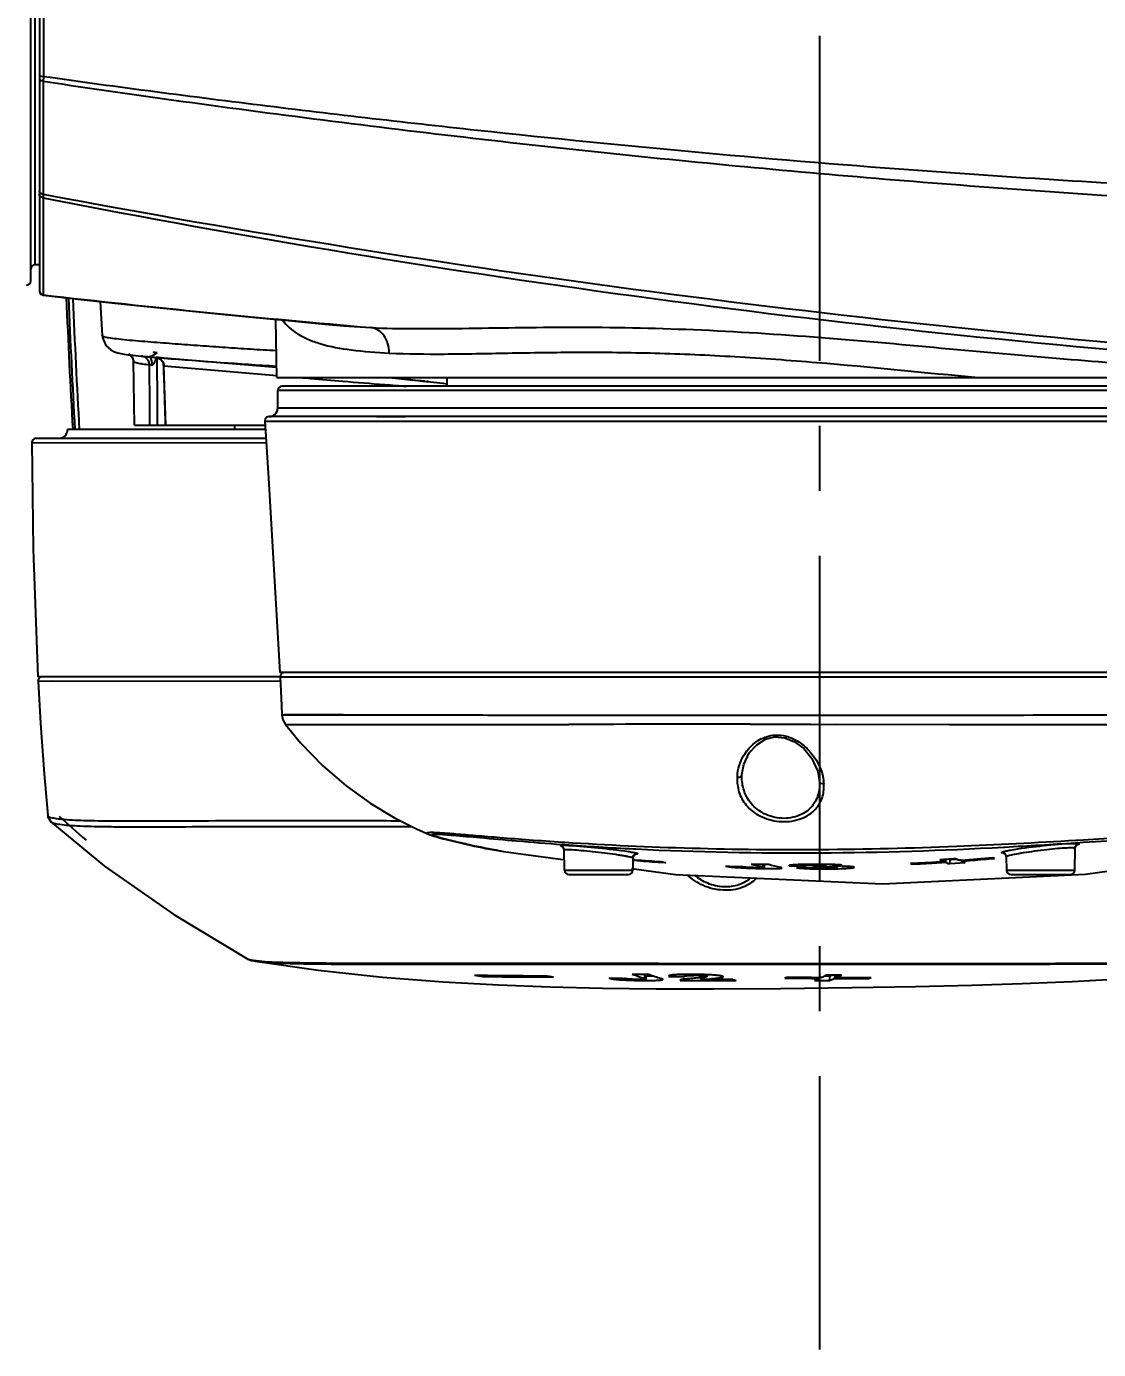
# Model space of a CAD drawing. Header units: millimetres. Extents: x 5828 to 6704, y 123 to 421.
# Drawn here: x 6416.1 to 6422.29, y 200.56 to 208.19 of the extents above; entities that cross this region are included whole.
import ezdxf

# ---------------------------------------------------------------- set-up
doc = ezdxf.new("R2010")
doc.units = ezdxf.units.MM
doc.linetypes.add('CENTER', pattern=[0.6, 0.375, -0.075, 0.075, -0.075])
for name, color, linetype in [('中心线', 7, 'Continuous'), ('外形图', 7, 'Continuous'), ('尺寸标注', 7, 'Continuous')]:
    doc.layers.add(name, color=color, linetype=linetype)
doc.styles.add('微软雅黑', font='msyh.ttc', dxfattribs={"height": 1.5})
doc.dimstyles.new('尺寸标注_1_20比例', dxfattribs={"dimtxt": 1.5, "dimasz": 1.25, "dimexe": 0.5, "dimexo": 0.4, "dimgap": 0.5, "dimtad": 1, "dimdec": 1, "dimlfac": 20, "dimdsep": 46, "dimtxsty": '微软雅黑', "dimcen": 0.09, "dimadec": 0, "dimazin": 0, "dimtp": 0.01, "dimtm": 0.01, "dimtfac": 1, "dimtdec": 1, "dimtofl": 0, "dimtmove": 0, "dimatfit": 3, "dimfxl": 1, "dimtolj": 1, "dimarcsym": 0})

# ---------------------------------------------------------------- blocks, each defined once
blk = doc.blocks.new('*D1114')
at = {"layer": 'Defpoints', "color": 0}
for p in [(6417.8017, 209.8115), (6417.8017, 208.5615), (6436.6014, 208.5615)]:
    blk.add_point(p, dxfattribs=at)
at = {"layer": '尺寸标注', "color": 0, "lineweight": -2}
for p, q in [((6436.6014, 211.0615), (6436.6014, 215.7247)), ((6418.2017, 209.8115), (6437.1014, 209.8115)), ((6418.2017, 208.5615), (6437.1014, 208.5615)), ((6436.6014, 207.3115), (6436.6014, 206.0615))]:
    blk.add_line(p, q, dxfattribs=at)
at = {"layer": '尺寸标注', "color": 0}
for points in [[(6436.3931, 211.0615), (6436.8098, 211.0615), (6436.6014, 209.8115)], [(6436.8098, 207.3115), (6436.3931, 207.3115), (6436.6014, 208.5615)]]:
    blk.add_solid(points, dxfattribs=at)
at = {"layer": '尺寸标注', "color": 0, "insert": (6435.3258, 214.1904), "char_height": 1.5, "attachment_point": 5, "rotation": 90, "style": '微软雅黑'}
blk.add_mtext('\\A1;25', dxfattribs=at)

msp = doc.modelspace()

# ---------------------------------------------------------------- linework, layer by layer
at = {"layer": '中心线', "linetype": 'CENTER', "ltscale": 5}
msp.add_line((6420.6767, 217.1329), (6420.6767, 200.557), dxfattribs=at)
at = {"layer": '外形图', "color": 7, "linetype": 'Continuous'}
for p, q in [((6416.1767, 211.7114), (6416.1767, 206.6615)), ((6416.1267, 206.7189), (6416.1267, 211.6541)), ((6416.1513, 211.5611), (6416.1513, 206.8119)), ((6416.1998, 207.8966), (6416.1992, 207.8706)), ((6416.1987, 207.8707), (6416.1983, 207.219)), ((6416.1977, 207.1986), (6416.1989, 206.6379)), ((6416.1767, 206.8124), (6416.1513, 206.8119)), ((6416.1989, 206.6368), (6416.1989, 206.638)), ((6416.5268, 206.6003), (6416.5385, 206.4036)), ((6417.5456, 206.1615), (6417.5397, 206.4968)), ((6417.9331, 206.4603), (6418.0886, 206.4499)), ((6416.5385, 206.4034), (6416.5385, 206.4036)), ((6416.7189, 206.2564), (6416.7189, 206.2563)), ((6416.7254, 205.8865), (6416.7189, 206.2563)), ((6416.7466, 206.2868), (6416.7806, 206.2836)), ((6416.7806, 206.2836), (6416.8641, 206.2763)), ((6416.8072, 206.2815), (6416.8092, 206.2814)), ((6416.8092, 206.2814), (6416.8101, 206.2813)), ((6416.8101, 206.2813), (6416.8097, 206.2814)), ((6416.8406, 206.2784), (6416.8966, 206.2739)), ((6416.8628, 206.2764), (6416.8507, 206.2775)), ((6416.888, 206.2499), (6416.893, 206.2295)), ((6416.893, 206.2295), (6416.9034, 205.8865)), ((6416.8942, 206.2285), (6416.893, 206.2295)), ((6417.5446, 206.2194), (6416.8939, 206.2738)), ((6416.8942, 206.2285), (6417.5466, 206.1732)), ((6417.5456, 206.1615), (6423.8704, 206.1615)), ((6418.1948, 206.1615), (6418.3208, 206.1487)), ((6418.3208, 206.1487), (6418.3602, 206.1446)), ((6418.4134, 206.1388), (6418.5047, 206.1284)), ((6418.4204, 206.138), (6418.4136, 206.1388)), ((6418.4202, 206.1381), (6418.4168, 206.1384)), ((6418.4173, 206.1384), (6418.4204, 206.138)), ((6418.5267, 206.1615), (6418.5267, 206.1115)), ((6417.5517, 205.9865), (6417.5517, 206.0865)), ((6423.8017, 206.0865), (6417.5517, 206.0865)), ((6423.7767, 206.1115), (6417.5767, 206.1115)), ((6418.5047, 206.1284), (6418.5267, 206.1257)), ((6417.5517, 205.9865), (6423.8017, 205.9865)), ((6417.4763, 205.9099), (6420.2033, 205.9098)), ((6417.5015, 205.9365), (6417.5015, 205.9365)), ((6424.1131, 205.9365), (6417.5016, 205.9365)), ((6418.1208, 205.9365), (6418.2753, 205.9361)), ((6418.2753, 205.9361), (6418.2882, 205.9363)), ((6418.2858, 205.9363), (6418.288, 205.9365)), ((6420.203, 205.9098), (6423.9211, 205.9099)), ((6421.4419, 205.9098), (6422.0451, 205.9098)), ((6417.4796, 205.8615), (6416.3391, 205.8615)), ((6416.7254, 205.8865), (6417.4764, 205.8865)), ((6417.3017, 205.8865), (6417.3017, 205.8615)), ((6416.1328, 205.7863), (6417.4844, 205.7862)), ((6416.1579, 205.8115), (6417.4828, 205.8115)), ((6424.2264, 204.4615), (6417.5633, 204.4615)), ((6417.5647, 204.4365), (6416.1676, 204.4365)), ((6416.1711, 204.4225), (6416.1686, 204.41)), ((6416.2474, 204.4101), (6416.1686, 204.41)), ((6417.566, 204.4106), (6416.1687, 204.41)), ((6416.1687, 204.41), (6416.1687, 204.41)), ((6417.5647, 204.4353), (6421.6877, 204.4352)), ((6417.567, 204.4468), (6417.5649, 204.4352)), ((6421.6838, 204.4352), (6423.7658, 204.4353)), ((6417.5753, 204.2171), (6417.5753, 204.2171)), ((6417.5759, 204.2177), (6418.1688, 204.2177)), ((6418.0148, 204.1607), (6418.07, 204.1608)), ((6418.07, 204.1608), (6418.4408, 204.1611)), ((6418.1688, 204.2177), (6418.2099, 204.2177)), ((6418.2099, 204.2177), (6418.2488, 204.2176)), ((6418.2488, 204.2176), (6418.2854, 204.2175)), ((6418.2854, 204.2175), (6418.3202, 204.2174)), ((6418.9447, 204.2154), (6418.9832, 204.2153)), ((6418.9832, 204.2153), (6419.0611, 204.2152)), ((6419.0611, 204.2152), (6419.1005, 204.2151)), ((6419.1005, 204.2151), (6419.122, 204.2151)), ((6419.122, 204.2151), (6420.3767, 204.2147)), ((6419.2003, 204.1613), (6419.2311, 204.1614)), ((6419.653, 204.215), (6420.223, 204.2147)), ((6420.3757, 204.2147), (6420.4132, 204.2147)), ((6420.4132, 204.2147), (6420.4884, 204.2147)), ((6420.4884, 204.2147), (6420.526, 204.2147)), ((6420.6267, 204.1626), (6423.4895, 204.1603)), ((6420.7754, 204.1626), (6421.4256, 204.1618)), ((6420.3644, 204.0761), (6420.4193, 204.0896)), ((6420.4193, 204.0896), (6420.4755, 204.085)), ((6420.6767, 203.8339), (6420.6767, 203.8341)), ((6416.2243, 203.6367), (6416.2243, 203.6366)), ((6418.5649, 203.488), (6418.6049, 203.4785)), ((6418.6049, 203.4785), (6418.6449, 203.4694)), ((6419.1918, 203.4696), (6419.201, 203.4689)), ((6419.1996, 203.4809), (6419.1925, 203.4814)), ((6419.2048, 203.4806), (6419.1996, 203.4809)), ((6419.201, 203.4689), (6419.2048, 203.4687)), ((6419.201, 203.4689), (6419.2046, 203.4687)), ((6422.1504, 203.4789), (6422.1618, 203.4796)), ((6422.1662, 203.4932), (6422.1546, 203.4925)), ((6418.8404, 203.4304), (6418.8331, 203.4316)), ((6418.8527, 203.4282), (6419.1954, 203.3829)), ((6419.2048, 203.3211), (6419.2027, 203.4382)), ((6419.6027, 203.4441), (6419.617, 203.4434)), ((6421.7377, 203.4541), (6421.7452, 203.4545)), ((6421.7534, 203.3986), (6421.7548, 203.3211)), ((6422.1487, 203.3211), (6422.1509, 203.4473)), ((6419.2048, 203.3211), (6419.5987, 203.3211)), ((6419.5999, 203.3918), (6419.5987, 203.3211)), ((6419.5988, 203.3787), (6419.6267, 203.3764)), ((6419.5988, 203.3786), (6419.6267, 203.3764)), ((6419.6136, 203.3813), (6419.5997, 203.3823)), ((6419.6136, 203.3812), (6419.5997, 203.3823)), ((6419.763, 203.3668), (6419.7903, 203.3648)), ((6419.763, 203.3666), (6419.7903, 203.3648)), ((6420.2819, 203.3567), (6420.3044, 203.3506)), ((6420.3501, 203.3554), (6420.3499, 203.3391)), ((6420.3588, 203.3363), (6420.3591, 203.3553)), ((6420.5739, 203.3349), (6420.5436, 203.3347)), ((6420.5918, 203.3539), (6420.5919, 203.3467)), ((6420.5924, 203.3461), (6420.5919, 203.3467)), ((6420.7104, 203.3469), (6420.7105, 203.3541)), ((6420.7533, 203.3532), (6420.7538, 203.343)), ((6420.7769, 203.3362), (6420.777, 203.3426)), ((6421.2112, 203.3604), (6421.2111, 203.3561)), ((6421.3932, 203.3717), (6421.3707, 203.3702)), ((6421.3934, 203.3821), (6421.3932, 203.3717)), ((6421.3956, 203.3667), (6421.4032, 203.3672)), ((6421.4034, 203.3821), (6421.4032, 203.3672)), ((6421.411, 203.3639), (6421.4032, 203.3672)), ((6421.4191, 203.3857), (6421.4269, 203.3825)), ((6421.4269, 203.3825), (6421.4265, 203.3573)), ((6421.4566, 203.3594), (6421.4265, 203.3573)), ((6421.5166, 203.3637), (6421.4566, 203.3594)), ((6421.4932, 203.3787), (6421.4833, 203.378)), ((6421.4932, 203.3782), (6421.4933, 203.3735)), ((6421.5088, 203.3669), (6421.5166, 203.3637)), ((6421.7548, 203.3211), (6422.1487, 203.3211)), ((6419.2298, 203.2965), (6419.5737, 203.2965)), ((6421.7798, 203.2965), (6422.1237, 203.2965)), ((6417.3737, 202.8112), (6417.3739, 202.8111)), ((6417.4226, 202.7964), (6417.4227, 202.7964)), ((6418.7341, 202.7155), (6418.734, 202.7088)), ((6419.0938, 202.7055), (6419.1422, 202.7056)), ((6419.6674, 202.7222), (6419.667, 202.6971)), ((6419.6765, 202.6933), (6419.6769, 202.7184)), ((6419.8048, 202.7107), (6419.8063, 202.7087)), ((6419.8063, 202.7087), (6419.8376, 202.7084)), ((6419.8376, 202.7084), (6419.8717, 202.708)), ((6419.8717, 202.708), (6419.8977, 202.7077)), ((6419.8975, 202.7195), (6419.8977, 202.7096)), ((6420.0269, 202.7072), (6420.027, 202.7181)), ((6420.733, 202.7098), (6420.7047, 202.7099)), ((6420.733, 202.7098), (6420.7334, 202.6848)), ((6420.7617, 202.7172), (6420.762, 202.697)), ((6420.774, 202.7171), (6420.7742, 202.7027)), ((6419.8715, 202.6863), (6419.8732, 202.6846)), ((6419.9806, 202.6845), (6420.0186, 202.6846)), ((6419.9929, 202.7014), (6419.9932, 202.6901)), ((6420.0269, 202.6901), (6420.0186, 202.6901)), ((6420.0254, 202.6935), (6420.0407, 202.6948)), ((6420.1756, 202.6907), (6420.1149, 202.6904)), ((6420.1203, 202.6849), (6420.1951, 202.6853)), ((6420.4757, 202.6988), (6420.4879, 202.6986)), ((6420.657, 202.6887), (6420.6475, 202.6848)), ((6420.6475, 202.6848), (6420.7334, 202.6846)), ((6420.6762, 202.7032), (6420.6761, 202.6973)), ((6420.6884, 202.7029), (6420.6762, 202.703)), ((6420.7524, 202.6925), (6420.762, 202.6968)), ((6420.762, 202.6968), (6420.8028, 202.6967)), ((6420.8028, 202.7025), (6420.7742, 202.7025)), ((6420.9623, 202.7022), (6420.9624, 202.697))]:
    msp.add_line(p, q, dxfattribs=at)
for points in [[(6416.1767, 206.6615), (6416.1788, 206.6514), (6416.1849, 206.6431), (6416.1938, 206.6378), (6416.1989, 206.6367)], [(6416.1989, 206.6368), (6416.4171, 206.6123), (6416.666, 206.5851), (6416.9115, 206.5592), (6417.1519, 206.5347), (6417.3856, 206.5116), (6417.6108, 206.4901), (6417.8255, 206.4701), (6417.9331, 206.4603)], [(6416.5386, 206.4033), (6416.5398, 206.393), (6416.5601, 206.3464), (6416.5883, 206.3209), (6416.6106, 206.3098), (6416.629, 206.3039), (6416.6468, 206.2998), (6416.6665, 206.2964)], [(6416.6665, 206.2964), (6416.6893, 206.2931), (6416.716, 206.29), (6416.7466, 206.2868)], [(6416.6959, 206.2958), (6416.6947, 206.2962), (6416.6991, 206.2938)], [(6416.6991, 206.2938), (6416.7126, 206.2793), (6416.7189, 206.2564)], [(6416.8474, 206.2777), (6416.8713, 206.2692), (6416.888, 206.2499)], [(6417.5014, 205.9365), (6417.4878, 205.9325), (6417.4786, 205.9217), (6417.4764, 205.9099)], [(6417.4765, 205.9099), (6417.4976, 205.5808), (6417.5633, 204.4615)], [(6416.158, 205.8116), (6416.1461, 205.8085), (6416.1372, 205.8005), (6416.133, 205.7895), (6416.1328, 205.7863)], [(6416.133, 205.7863), (6416.1404, 205.1717), (6416.1675, 204.4365)], [(6417.5898, 204.4615), (6417.5762, 204.4575), (6417.567, 204.4468)], [(6416.1689, 204.4103), (6416.1834, 204.1675), (6416.2043, 203.8765), (6416.2248, 203.6367)], [(6416.1935, 204.4365), (6416.1801, 204.4326), (6416.1711, 204.4225)], [(6417.5647, 204.4353), (6417.5727, 204.2701), (6417.5752, 204.2177)], [(6417.5753, 204.2171), (6417.5865, 204.2182), (6417.7029, 204.2185), (6417.9293, 204.218), (6418.1767, 204.2177)], [(6417.5753, 204.2171), (6417.5813, 204.1873), (6417.5962, 204.1604)], [(6417.5963, 204.1605), (6417.6835, 204.0554), (6417.8118, 203.9236), (6417.9458, 203.8083), (6418.0846, 203.7081), (6418.2239, 203.6239), (6418.3554, 203.5573), (6418.4203, 203.5287)], [(6421.4256, 204.1618), (6422.5053, 204.1614), (6423.3279, 204.1602)], [(6420.4755, 204.085), (6420.5325, 204.062), (6420.5855, 204.0219), (6420.6315, 203.9659), (6420.6669, 203.8897), (6420.6767, 203.8339)], [(6420.2287, 203.8729), (6420.2392, 203.9309), (6420.2712, 203.9972), (6420.3137, 204.0446), (6420.3644, 204.0761)], [(6416.2243, 203.6366), (6416.2256, 203.6288), (6416.243, 203.5999)], [(6416.243, 203.5999), (6416.5521, 203.3444), (6416.9522, 203.0664), (6417.3737, 202.8112)], [(6418.4202, 203.5287), (6418.4224, 203.5278), (6418.4375, 203.5221), (6418.4525, 203.5172), (6418.4684, 203.5125), (6418.4859, 203.5077), (6418.5048, 203.5028), (6418.5246, 203.4978), (6418.5649, 203.488)], [(6418.6449, 203.4694), (6418.6654, 203.4648), (6418.6865, 203.4603), (6418.708, 203.4558), (6418.7301, 203.4512), (6418.7525, 203.4468), (6418.7752, 203.4423), (6418.7981, 203.438), (6418.8212, 203.4338), (6418.8527, 203.4282)], [(6419.1913, 203.4583), (6419.1907, 203.4585), (6419.1943, 203.4561), (6419.2007, 203.4476), (6419.2027, 203.4382)], [(6419.5999, 203.3919), (6419.6012, 203.3993), (6419.609, 203.4104), (6419.6154, 203.4138), (6419.616, 203.414)], [(6421.0389, 203.243), (6422.2105, 203.298), (6423.387, 203.4615)], [(6421.7392, 203.4199), (6421.7389, 203.4199), (6421.7444, 203.4169), (6421.752, 203.4062), (6421.7534, 203.3986)], [(6422.1509, 203.4473), (6422.1531, 203.457), (6422.159, 203.4647), (6422.161, 203.466)], [(6419.5918, 203.3306), (6419.8459, 203.297), (6421.0389, 203.243)], [(6417.3739, 202.8111), (6417.3792, 202.8083), (6417.4008, 202.8008), (6417.4227, 202.7963)], [(6417.4226, 202.7964), (6417.7839, 202.7442), (6418.1547, 202.7041), (6418.5048, 202.6767), (6418.8256, 202.6591), (6419.1232, 202.648), (6419.4245, 202.641), (6419.7336, 202.6374), (6420.0652, 202.6369), (6420.451, 202.6395), (6420.8648, 202.6446), (6421.2305, 202.651), (6421.5543, 202.6584), (6421.8442, 202.6674), (6422.1337, 202.6795), (6422.4403, 202.6966), (6422.7585, 202.72), (6423.0794, 202.7509), (6423.4141, 202.7928), (6423.7564, 202.8483)]]:
    msp.add_lwpolyline(points, dxfattribs=at)
for centre, radius, start, end in [((6428.1765, 270.9009), 64.7986, 259.347477, 265.64051), ((6427.5547, 265.0142), 58.9205, 258.886661, 265.827757), ((6416.1517, 206.7869), 0.025, 91, 180), ((6416.1017, 206.7189), 0.025, 271, 0), ((6416.2017, 206.6628), 0.025, 180.00128, 263.57493), ((6423.9744, 275.1791), 68.9808, 263.527849, 265.105231), ((6476.3002, 209.1865), 60.0235, 182.448923, 183.174024), ((6476.3002, 209.1865), 60.0109, 182.450826, 183.176333), ((6476.3002, 209.1865), 59.9859, 182.456053, 183.177655), ((6416.8333, 206.6921), 0.4553, 260.12798, 260.67683), ((6417.5998, 215.2826), 9.0358, 264.75817, 264.98376), ((6417.746, 217.1457), 10.9049, 265.02881, 265.23733), ((6419.4775, 238.2411), 32.0713, 265.38432, 266.5443), ((6423.3397, 271.0008), 65.0853, 265.229608, 265.442727), ((6420.7873, 229.6557), 23.6361, 263.722, 264.03517), ((6420.3648, 222.2296), 16.209, 262.44315, 262.79327), ((6419.2618, 213.4952), 7.4052, 262.78199, 263.21975), ((6416.3902, 187.4768), 18.7714, 83.85681, 83.97597), ((6418.753, 209.1979), 3.078, 263.17974, 263.66841), ((6417.5767, 206.0865), 0.025, 90, 180), ((6421.7868, 251.6503), 45.6726, 265.45587, 265.61447), ((6417.5017, 205.9865), 0.05, 269.7463, 0), ((6416.2891, 205.8615), 0.05, 270, 0), ((6420.1021, -93.837), 297.9997, 89.966517, 90.167461), ((6420.4615, 203.843), 0.2612, 172.26822, 176.93904), ((6420.4457, 203.8034), 0.2567, 3.15956, 7.82664), ((6419.0753, 206.6021), 4.0706, 226.84837, 229.76379), ((6420.5464, 222.0039), 18.5837, 265.85972, 267.08945), ((6419.8742, 237.9568), 34.553, 273.10404, 273.77706), ((6419.1777, 203.4377), 0.025, 26.1261, 56.60324), ((6420.6134, 215.1948), 11.8488, 274.25821, 275.14216), ((6422.0845, 204.3078), 1.0015, 245.88765, 246.51294), ((6421.7284, 203.3981), 0.025, 25.73495, 64.11493), ((6422.1759, 203.4468), 0.025, 124.15664, 153.77088), ((6419.2298, 203.3215), 0.025, 181, 270), ((6419.5737, 203.3215), 0.025, 270, 359), ((6420.4935, 214.6767), 11.3298, 265.546, 266.30459), ((6420.5052, 214.675), 11.3328, 265.55392, 266.2448), ((6420.8271, 208.3755), 5.1168, 257.99998, 258.30884), ((6420.5054, 214.6221), 11.284, 268.1151, 268.58917), ((6420.4039, 206.819), 3.4888, 267.74098, 268.68009), ((6420.5388, 214.964), 11.6102, 268.73193, 269.23096), ((6421.0156, 206.0482), 2.7898, 255.22996, 256.19425), ((6420.3359, 203.9561), 0.6212, 269.41851, 270.49692), ((6421.0989, 206.0198), 2.7594, 254.9634, 256.38998), ((6420.6578, 215.3355), 11.9896, 269.24832, 269.68763), ((6420.5108, 214.6081), 11.2734, 270.32064, 270.62846), ((6420.6924, 205.6784), 2.3499, 268.26386, 269.71987), ((6420.8125, 196.0367), 7.3047, 91.1401, 91.29163), ((6420.6612, 198.7648), 4.5896, 89.65914, 90.08554), ((6420.7049, 201.4421), 1.8982, 90.04195, 91.14116), ((6420.6992, 206.4076), 3.0791, 269.6604, 270.89113), ((6420.7049, 204.5462), 1.2139, 268.90399, 269.66983), ((6420.6682, 199.859), 3.4954, 89.1652, 89.66671), ((6420.7059, 204.5569), 1.2245, 269.6275, 271.14717), ((6420.6856, 201.0276), 2.3267, 88.52111, 89.17648), ((6420.7115, 204.2714), 0.939, 271.15542, 272.07146), ((6420.7205, 202.6208), 0.7194, 87.69592, 88.72576), ((6420.6135, 215.193), 11.847, 272.84323, 273.66445), ((6421.6199, 204.2819), 1.0121, 245.55645, 246.1768), ((6420.6217, 215.189), 11.8476, 272.85164, 273.47197), ((6420.6217, 215.1895), 11.848, 273.47197, 273.74525), ((6420.5942, 215.2027), 11.8456, 273.75451, 274.19114), ((6421.807, 204.2881), 1.0055, 244.22993, 245.69788), ((6421.8094, 204.2927), 1.0107, 246.78375, 247.74069), ((6420.6408, 215.1818), 11.8255, 273.81162, 274.00849), ((6421.8951, 204.292), 1.0025, 244.27332, 245.74413), ((6420.6216, 215.1906), 11.8492, 274.21861, 274.83989), ((6421.898, 204.299), 1.01, 246.37874, 247.33731), ((6420.6216, 215.1912), 11.8498, 274.83989, 275.15053), ((6421.7798, 203.3215), 0.025, 181, 270), ((6422.1237, 203.3215), 0.025, 270, 359), ((6419.6348, 208.6863), 6.0449, 260.96676, 261.43064), ((6419.0574, 221.8952), 19.1825, 268.88954, 270.10864), ((6419.0892, 222), 19.2945, 268.9453, 270.01367), ((6420.0496, 209.0243), 6.3835, 261.38884, 261.82764), ((6420.0898, 204.0265), 1.3951, 249.27753, 251.33545), ((6419.9394, 232.7596), 30.0399, 269.3454, 269.52935), ((6420.179, 204.0189), 1.3863, 249.46021, 252.49272), ((6419.9322, 200.0582), 2.6616, 88.59145, 89.97799), ((6419.9467, 201.5991), 1.1145, 88.93496, 89.73415), ((6419.9505, 201.7939), 0.9197, 88.09096, 88.94827), ((6419.9484, 200.7163), 2.0033, 87.84345, 88.59053), ((6419.9716, 201.3225), 1.3967, 86.9232, 87.85911), ((6420.3628, 203.3783), 0.7498, 295.7376, 298.18806), ((6420.9563, 237.0869), 34.3703, 269.60098, 269.74417), ((6420.4738, 203.3524), 0.6929, 291.97344, 293.55732), ((6420.4535, 203.3729), 0.7432, 295.57026, 298.03898), ((6419.6722, 231.5932), 28.896, 269.58269, 269.75879), ((6419.6662, 205.41), 2.7247, 268.20986, 269.39826), ((6420.0797, 203.9968), 1.3637, 251.33968, 252.38462), ((6419.9516, 237.9572), 35.2727, 269.8725, 270.04702), ((6419.9493, 239.8585), 37.174, 270.10691, 270.2636), ((6419.9503, 239.3138), 36.6237, 270.11978, 270.25744), ((6420.546, 203.9846), 1.3458, 254.02486, 254.88724), ((6420.1626, 203.3671), 0.738, 295.10461, 296.15985), ((6420.8605, 238.1963), 35.4996, 269.39869, 269.70247), ((6420.8872, 237.435), 34.7326, 269.34146, 269.65203), ((6420.384, 203.3336), 0.7003, 292.94415, 294.65442), ((6420.479, 203.318), 0.6826, 291.88528, 293.61373), ((6420.8973, 239.5158), 36.8135, 269.85294, 270.12041), ((6420.8688, 240.3072), 37.6105, 269.89948, 270.14263), ((6420.6758, 203.3365), 0.701, 294.13135, 295.23285)]:
    msp.add_arc(centre, radius, start, end, dxfattribs=at)
for points, knots in [([(6416.201, 208.9628), (6416.201, 208.8726), (6416.2008, 208.5172), (6416.2004, 208.1618), (6416.1998, 207.8966)], [0, 0, 0, 0, 0.253771, 1, 1, 1, 1]), ([(6416.1998, 207.8966), (6416.1943, 207.8968), (6416.1868, 207.8977), (6416.1789, 207.9006), (6416.1767, 207.9031), (6416.1767, 207.9042)], [0, 0, 0, 0, 0.654812, 0.871041, 1, 1, 1, 1]), ([(6423.1104, 207.2418), (6422.5326, 207.2695), (6421.0885, 207.3554), (6419.2152, 207.5245), (6417.4905, 207.7233), (6416.6297, 207.8364), (6416.1998, 207.8966)], [0, 0, 0, 0, 0.249924, 0.624927, 0.812462, 1, 1, 1, 1]), ([(6416.1992, 207.8706), (6416.1963, 207.8708), (6416.1907, 207.8716), (6416.1824, 207.8741), (6416.1767, 207.8791), (6416.1767, 207.8825)], [0, 0, 0, 0, 0.329398, 0.617604, 1, 1, 1, 1]), ([(6416.1992, 207.8706), (6416.7724, 207.7844), (6417.9211, 207.6272), (6419.6487, 207.4299), (6421.3803, 207.2735), (6422.5367, 207.1969), (6423.1152, 207.1649)], [0, 0, 0, 0, 0.250048, 0.500081, 0.750075, 1, 1, 1, 1]), ([(6416.1977, 207.1986), (6416.1922, 207.1994), (6416.1817, 207.2038), (6416.1767, 207.2145), (6416.1767, 207.2195)], [0, 0, 0, 0, 0.527126, 1, 1, 1, 1]), ([(6416.1983, 207.219), (6416.1964, 207.2192), (6416.1895, 207.2204), (6416.1828, 207.2241), (6416.1797, 207.2281)], [0, 0, 0, 0, 0.273426, 1, 1, 1, 1]), ([(6416.1987, 207.2189), (6416.1985, 207.2171), (6416.1979, 207.2103), (6416.1978, 207.2035), (6416.1977, 207.1986)], [0, 0, 0, 0, 0.274825, 1, 1, 1, 1]), ([(6417.5793, 206.4927), (6417.6018, 206.4612), (6417.6498, 206.42), (6417.7271, 206.3806), (6417.8297, 206.3444), (6417.9874, 206.3161), (6418.1211, 206.3069), (6418.1946, 206.3031)], [0, 0, 0, 0, 0.175014, 0.27769, 0.393048, 0.666435, 1, 1, 1, 1]), ([(6418.0886, 206.4499), (6418.1712, 206.4457), (6418.3469, 206.4424), (6418.624, 206.4451), (6418.9273, 206.4503), (6419.3721, 206.4544), (6419.9622, 206.4431), (6420.689, 206.3956), (6421.4144, 206.3289), (6422.1028, 206.2657), (6422.719, 206.2229), (6423.1017, 206.2073), (6423.275, 206.2017)], [0, 0, 0, 0, 0.047787, 0.101386, 0.160037, 0.222929, 0.35824, 0.500723, 0.643385, 0.778876, 0.899901, 1, 1, 1, 1]), ([(6418.1946, 206.3031), (6418.1947, 206.3212), (6418.1898, 206.3566), (6418.1676, 206.4034), (6418.1329, 206.4376), (6418.1032, 206.4483), (6418.0886, 206.4499)], [0, 0, 0, 0, 0.275388, 0.536165, 0.776279, 1, 1, 1, 1]), ([(6417.5427, 206.3157), (6417.4935, 206.3186), (6417.3956, 206.3246), (6417.2493, 206.3341), (6417.1045, 206.3442), (6416.9849, 206.3531), (6416.8903, 206.3604), (6416.8196, 206.366), (6416.7496, 206.3717), (6416.6833, 206.3774), (6416.6255, 206.3832), (6416.5815, 206.3889), (6416.5542, 206.3943), (6416.5418, 206.3989), (6416.5383, 206.4019), (6416.5381, 206.4034)], [0, 0, 0, 0, 0.146214, 0.291277, 0.435131, 0.577216, 0.647132, 0.716914, 0.787495, 0.855654, 0.914629, 0.959547, 0.988013, 0.995797, 1, 1, 1, 1]), ([(6416.8562, 206.3042), (6416.8512, 206.3009), (6416.8402, 206.2936), (6416.829, 206.2861), (6416.8222, 206.2835)], [0, 0, 0, 0, 0.452564, 1, 1, 1, 1]), ([(6416.8355, 206.3059), (6416.8348, 206.3059), (6416.8343, 206.3057), (6416.8329, 206.3063), (6416.8329, 206.306)], [0, 0, 0, 0, 0.749226, 1, 1, 1, 1]), ([(6416.8562, 206.3042), (6416.8539, 206.3044), (6416.847, 206.305), (6416.8401, 206.3056), (6416.8355, 206.3059)], [0, 0, 0, 0, 0.340335, 1, 1, 1, 1]), ([(6418.1946, 206.3031), (6418.3002, 206.2977), (6418.5285, 206.2959), (6418.8925, 206.3035), (6419.2976, 206.3097), (6419.7344, 206.3049), (6420.1924, 206.2847), (6420.8146, 206.239), (6421.2819, 206.1913), (6421.5926, 206.1615)], [0, 0, 0, 0, 0.09325, 0.201043, 0.320945, 0.450243, 0.585963, 0.724947, 1, 1, 1, 1]), ([(6416.7189, 206.2563), (6416.719, 206.255), (6416.7223, 206.2519), (6416.7342, 206.2476), (6416.7461, 206.2451), (6416.7553, 206.2435)], [0, 0, 0, 0, 0.100929, 0.292359, 1, 1, 1, 1]), ([(6416.7596, 206.2428), (6416.7631, 206.2422), (6416.7799, 206.2396), (6416.7967, 206.2377), (6416.8099, 206.2362)], [0, 0, 0, 0, 0.213668, 1, 1, 1, 1]), ([(6416.7742, 206.2846), (6416.7733, 206.2846), (6416.7704, 206.2849), (6416.7674, 206.2852), (6416.7655, 206.2854)], [0, 0, 0, 0, 0.323751, 1, 1, 1, 1]), ([(6416.7663, 206.2853), (6416.7739, 206.2845), (6416.7891, 206.279), (6416.7999, 206.2672), (6416.8036, 206.2604)], [0, 0, 0, 0, 0.497821, 1, 1, 1, 1]), ([(6416.8097, 206.2814), (6416.8105, 206.2813), (6416.8142, 206.2803), (6416.8168, 206.2771), (6416.8183, 206.2746)], [0, 0, 0, 0, 0.213322, 1, 1, 1, 1]), ([(6416.8099, 206.2365), (6416.8106, 206.2365), (6416.8156, 206.2362), (6416.8205, 206.235), (6416.8247, 206.234)], [0, 0, 0, 0, 0.132027, 1, 1, 1, 1]), ([(6416.8183, 206.2746), (6416.8189, 206.2735), (6416.8216, 206.2681), (6416.823, 206.2621), (6416.8237, 206.2575)], [0, 0, 0, 0, 0.212904, 1, 1, 1, 1]), ([(6416.8237, 206.2575), (6416.824, 206.2556), (6416.8249, 206.2479), (6416.825, 206.24), (6416.8247, 206.234)], [0, 0, 0, 0, 0.235957, 1, 1, 1, 1]), ([(6416.8247, 206.234), (6416.8269, 206.2337), (6416.8329, 206.2348), (6416.8388, 206.2425), (6416.842, 206.2485), (6416.8434, 206.2517)], [0, 0, 0, 0, 0.243461, 0.622308, 1, 1, 1, 1]), ([(6417.6818, 206.1617), (6417.7015, 206.16), (6417.7832, 206.153), (6417.865, 206.1461), (6417.927, 206.141)], [0, 0, 0, 0, 0.241031, 1, 1, 1, 1]), ([(6417.597, 204.1603), (6417.5951, 204.1605), (6417.6137, 204.1607), (6417.6322, 204.1615), (6417.7266, 204.1605), (6417.8471, 204.1604), (6417.9545, 204.1606), (6418.0148, 204.1607)], [0, 0, 0, 0, 0.013912, 0.061302, 0.252442, 0.567365, 1, 1, 1, 1]), ([(6418.3202, 204.2174), (6418.3674, 204.2173), (6418.5756, 204.2165), (6418.7838, 204.2157), (6418.9447, 204.2154)], [0, 0, 0, 0, 0.2269, 1, 1, 1, 1]), ([(6418.4408, 204.1611), (6418.4727, 204.1611), (6418.6083, 204.1612), (6418.7439, 204.1612), (6418.8477, 204.1612)], [0, 0, 0, 0, 0.235166, 1, 1, 1, 1]), ([(6418.8477, 204.1612), (6418.8761, 204.1612), (6418.9936, 204.1612), (6419.1112, 204.1612), (6419.2003, 204.1613)], [0, 0, 0, 0, 0.241723, 1, 1, 1, 1]), ([(6420.2763, 204.1626), (6420.3053, 204.1626), (6420.4221, 204.1626), (6420.5389, 204.1627), (6420.6266, 204.1627)], [0, 0, 0, 0, 0.249082, 1, 1, 1, 1]), ([(6420.526, 204.2147), (6420.8418, 204.2148), (6421.4482, 204.2145), (6422.182, 204.2167), (6422.711, 204.2183), (6423.0415, 204.2186), (6423.3158, 204.2192), (6423.479, 204.2202), (6423.5501, 204.2203)], [0, 0, 0, 0, 0.313206, 0.601617, 0.727905, 0.838039, 0.92948, 1, 1, 1, 1]), ([(6420.2027, 203.8781), (6420.2083, 203.919), (6420.2405, 204.0044), (6420.3111, 204.0671), (6420.3546, 204.085)], [0, 0, 0, 0, 0.467645, 1, 1, 1, 1]), ([(6420.3546, 204.085), (6420.3596, 204.087), (6420.3804, 204.0946), (6420.4024, 204.0989), (6420.4191, 204.0999)], [0, 0, 0, 0, 0.244594, 1, 1, 1, 1]), ([(6420.4841, 204.0934), (6420.4898, 204.0919), (6420.5119, 204.0852), (6420.5328, 204.0752), (6420.5476, 204.0665)], [0, 0, 0, 0, 0.254873, 1, 1, 1, 1]), ([(6420.5476, 204.0665), (6420.5701, 204.0531), (6420.6431, 203.9943), (6420.6909, 203.9047), (6420.7, 203.8383)], [0, 0, 0, 0, 0.281312, 1, 1, 1, 1]), ([(6420.2007, 203.8569), (6420.2069, 203.8562), (6420.219, 203.8573), (6420.2284, 203.8677), (6420.2287, 203.8731)], [0, 0, 0, 0, 0.533753, 1, 1, 1, 1]), ([(6420.2007, 203.8569), (6420.2011, 203.8287), (6420.2055, 203.7703), (6420.2515, 203.6886), (6420.3338, 203.6256), (6420.443, 203.5954), (6420.5558, 203.6055), (6420.6464, 203.6557), (6420.6974, 203.7331), (6420.7021, 203.7902), (6420.702, 203.8176)], [0, 0, 0, 0, 0.109669, 0.223717, 0.353337, 0.503252, 0.654479, 0.783113, 0.8933, 1, 1, 1, 1]), ([(6420.6767, 203.8341), (6420.6781, 203.8072), (6420.6727, 203.7519), (6420.6296, 203.6756), (6420.5476, 203.6245), (6420.4443, 203.6142), (6420.3451, 203.6451), (6420.2717, 203.7086), (6420.2328, 203.7886), (6420.2273, 203.8454), (6420.2287, 203.8731)], [0, 0, 0, 0, 0.111561, 0.224035, 0.350267, 0.495577, 0.640208, 0.768551, 0.88551, 1, 1, 1, 1]), ([(6420.702, 203.8175), (6420.6967, 203.8173), (6420.6858, 203.8189), (6420.6771, 203.8285), (6420.6767, 203.8339)], [0, 0, 0, 0, 0.489563, 1, 1, 1, 1]), ([(6416.2243, 203.6366), (6416.2245, 203.634), (6416.2314, 203.6286), (6416.2383, 203.6268), (6416.243, 203.6255)], [0, 0, 0, 0, 0.340684, 1, 1, 1, 1]), ([(6416.243, 203.6255), (6416.253, 203.6227), (6416.2781, 203.6185), (6416.3466, 203.6115), (6416.4663, 203.6068), (6416.6495, 203.6049), (6416.8837, 203.6055), (6417.1662, 203.6067), (6417.4935, 203.6072), (6417.8613, 203.6069), (6418.1195, 203.6066), (6418.2546, 203.6066)], [0, 0, 0, 0, 0.015447, 0.037764, 0.102668, 0.193965, 0.310759, 0.451743, 0.615086, 0.798619, 1, 1, 1, 1]), ([(6416.243, 203.5999), (6416.2449, 203.5982), (6416.2508, 203.5951), (6416.2681, 203.5897), (6416.3004, 203.5845), (6416.3511, 203.5795), (6416.4179, 203.5757), (6416.5003, 203.5732), (6416.5982, 203.5719), (6416.7111, 203.5714), (6416.8907, 203.5715), (6417.1496, 203.5724), (6417.4988, 203.573), (6417.8954, 203.5728), (6418.1749, 203.5724), (6418.3216, 203.5723)], [0, 0, 0, 0, 0.003751, 0.009306, 0.026149, 0.050687, 0.082839, 0.122514, 0.169582, 0.223887, 0.285261, 0.428413, 0.597052, 0.788562, 1, 1, 1, 1]), ([(6419.1925, 203.4814), (6419.1289, 203.4855), (6419.0096, 203.4939), (6418.8432, 203.5069), (6418.7022, 203.5185), (6418.6014, 203.5271), (6418.5347, 203.5324), (6418.4958, 203.5352), (6418.4645, 203.537), (6418.4432, 203.5377), (6418.43, 203.5375), (6418.4229, 203.5372), (6418.4176, 203.5366), (6418.4143, 203.5359), (6418.4119, 203.5345), (6418.413, 203.5321), (6418.4158, 203.5306), (6418.4183, 203.5294), (6418.4198, 203.5288)], [0, 0, 0, 0, 0.241079, 0.452583, 0.63174, 0.776599, 0.835429, 0.884758, 0.92431, 0.954108, 0.965405, 0.974337, 0.98095, 0.985326, 0.987723, 0.989741, 0.993644, 1, 1, 1, 1]), ([(6418.4701, 203.5127), (6418.4648, 203.5143), (6418.4556, 203.5173), (6418.4475, 203.5205), (6418.4399, 203.5249), (6418.4433, 203.527), (6418.4445, 203.5274)], [0, 0, 0, 0, 0.473969, 0.769112, 0.898506, 1, 1, 1, 1]), ([(6418.4445, 203.5274), (6418.4457, 203.5277), (6418.454, 203.5291), (6418.4625, 203.5289), (6418.4695, 203.5288)], [0, 0, 0, 0, 0.154439, 1, 1, 1, 1]), ([(6418.4695, 203.5288), (6418.5007, 203.5282), (6418.5834, 203.5212), (6418.7366, 203.5076), (6418.9462, 203.4886), (6419.1043, 203.476), (6419.1918, 203.4696)], [0, 0, 0, 0, 0.128792, 0.343491, 0.636752, 1, 1, 1, 1]), ([(6418.8331, 203.4316), (6418.7736, 203.4422), (6418.6828, 203.4602), (6418.5621, 203.4888), (6418.5002, 203.5036), (6418.4701, 203.5127)], [0, 0, 0, 0, 0.486983, 0.746288, 1, 1, 1, 1]), ([(6422.1546, 203.4925), (6421.9256, 203.4786), (6421.4346, 203.4525), (6420.451, 203.4283), (6419.696, 203.4487), (6419.2048, 203.4806)], [0, 0, 0, 0, 0.233158, 0.499713, 1, 1, 1, 1]), ([(6421.7769, 203.4373), (6421.8331, 203.4474), (6421.9471, 203.461), (6422.0614, 203.4727), (6422.119, 203.4751)], [0, 0, 0, 0, 0.497742, 1, 1, 1, 1]), ([(6422.119, 203.4751), (6422.1266, 203.4754), (6422.1397, 203.4758), (6422.1573, 203.4755), (6422.1663, 203.4748), (6422.1727, 203.473), (6422.1727, 203.4716)], [0, 0, 0, 0, 0.421725, 0.732573, 0.923782, 1, 1, 1, 1]), ([(6422.1727, 203.4716), (6422.1727, 203.4701), (6422.1667, 203.4673), (6422.1627, 203.4658), (6422.1593, 203.4647)], [0, 0, 0, 0, 0.299431, 1, 1, 1, 1]), ([(6422.1618, 203.4796), (6422.2557, 203.4857), (6422.423, 203.4969), (6422.6186, 203.5088), (6422.743, 203.5131), (6422.8205, 203.5141), (6422.8701, 203.5108), (6422.8963, 203.5052)], [0, 0, 0, 0, 0.383506, 0.6835, 0.799066, 0.890742, 1, 1, 1, 1]), ([(6423.3335, 203.4798), (6423.2946, 203.4794), (6423.2321, 203.4821), (6423.1434, 203.4889), (6423.0792, 203.4967), (6423.0241, 203.5034), (6422.9811, 203.5106), (6422.9311, 203.5226), (6422.8779, 203.526), (6422.8191, 203.5268), (6422.7303, 203.5253), (6422.5911, 203.5189), (6422.3924, 203.5072), (6422.246, 203.498), (6422.1662, 203.4932)], [0, 0, 0, 0, 0.099659, 0.160141, 0.227811, 0.265375, 0.302177, 0.339588, 0.396724, 0.438388, 0.490204, 0.624179, 0.795276, 1, 1, 1, 1]), ([(6419.1808, 203.4626), (6419.1807, 203.4637), (6419.1868, 203.4645), (6419.1944, 203.4651), (6419.2104, 203.4649), (6419.222, 203.4644), (6419.2288, 203.4641)], [0, 0, 0, 0, 0.070929, 0.261872, 0.574298, 1, 1, 1, 1]), ([(6419.2027, 203.4382), (6419.2027, 203.4393), (6419.2085, 203.4403), (6419.2115, 203.4405), (6419.2145, 203.4406)], [0, 0, 0, 0, 0.274387, 1, 1, 1, 1]), ([(6419.2145, 203.4406), (6419.226, 203.4409), (6419.2552, 203.4393), (6419.3059, 203.4353), (6419.3682, 203.429), (6419.4345, 203.4214), (6419.4885, 203.4143), (6419.5276, 203.4086), (6419.552, 203.4046), (6419.5714, 203.401), (6419.5866, 203.3977), (6419.5944, 203.3952), (6419.5999, 203.3931), (6419.5999, 203.3918)], [0, 0, 0, 0, 0.088496, 0.224833, 0.392331, 0.570576, 0.738241, 0.811781, 0.875446, 0.927342, 0.965935, 0.99014, 1, 1, 1, 1]), ([(6419.2288, 203.4641), (6419.2858, 203.4613), (6419.4005, 203.4502), (6419.5152, 203.4379), (6419.5727, 203.429)], [0, 0, 0, 0, 0.494698, 1, 1, 1, 1]), ([(6419.5727, 203.429), (6419.5769, 203.4284), (6419.5904, 203.4262), (6419.604, 203.4238), (6419.6133, 203.4217)], [0, 0, 0, 0, 0.305071, 1, 1, 1, 1]), ([(6419.5999, 203.3918), (6419.6, 203.3981), (6419.6056, 203.4118), (6419.62, 203.4169), (6419.627, 203.4163)], [0, 0, 0, 0, 0.474038, 1, 1, 1, 1]), ([(6419.6133, 203.4217), (6419.6167, 203.4208), (6419.6205, 203.4195), (6419.627, 203.4177), (6419.627, 203.4163)], [0, 0, 0, 0, 0.716345, 1, 1, 1, 1]), ([(6419.627, 203.4163), (6419.627, 203.4152), (6419.6218, 203.4141), (6419.6188, 203.4138), (6419.6161, 203.4136)], [0, 0, 0, 0, 0.279997, 1, 1, 1, 1]), ([(6419.617, 203.4434), (6419.9702, 203.4258), (6420.6776, 203.4111), (6421.3847, 203.4351), (6421.7377, 203.4541)], [0, 0, 0, 0, 0.500105, 1, 1, 1, 1]), ([(6421.7262, 203.423), (6421.7262, 203.425), (6421.7349, 203.4277), (6421.7401, 203.4295), (6421.7447, 203.4307)], [0, 0, 0, 0, 0.287081, 1, 1, 1, 1]), ([(6421.7401, 203.4192), (6421.7366, 203.4195), (6421.7327, 203.4199), (6421.7262, 203.4216), (6421.7262, 203.423)], [0, 0, 0, 0, 0.714063, 1, 1, 1, 1]), ([(6421.7447, 203.4307), (6421.7469, 203.4312), (6421.7576, 203.4337), (6421.7684, 203.4358), (6421.7769, 203.4373)], [0, 0, 0, 0, 0.208294, 1, 1, 1, 1]), ([(6421.7534, 203.3986), (6421.7534, 203.4), (6421.7588, 203.4028), (6421.7626, 203.4041), (6421.7657, 203.4051)], [0, 0, 0, 0, 0.30155, 1, 1, 1, 1]), ([(6421.7657, 203.4051), (6421.7771, 203.4086), (6421.8062, 203.4147), (6421.8568, 203.4234), (6421.9189, 203.4323), (6421.985, 203.4405), (6422.0471, 203.447), (6422.0934, 203.4505), (6422.1223, 203.4515), (6422.1374, 203.4511), (6422.1455, 203.4506), (6422.1509, 203.4486), (6422.1509, 203.4473)], [0, 0, 0, 0, 0.091271, 0.2286, 0.396114, 0.574191, 0.741648, 0.878177, 0.929408, 0.967129, 0.990386, 1, 1, 1, 1]), ([(6420.1342, 203.3442), (6420.148, 203.3407), (6420.1923, 203.3369), (6420.2364, 203.3341), (6420.2664, 203.3329)], [0, 0, 0, 0, 0.321211, 1, 1, 1, 1]), ([(6420.3296, 203.3349), (6420.3063, 203.3351), (6420.2722, 203.3361), (6420.2381, 203.3392), (6420.2276, 203.3415)], [0, 0, 0, 0, 0.684202, 1, 1, 1, 1]), ([(6420.3235, 203.3311), (6420.3285, 203.331), (6420.3475, 203.3306), (6420.3665, 203.3303), (6420.3806, 203.3302)], [0, 0, 0, 0, 0.258291, 1, 1, 1, 1]), ([(6420.3499, 203.3391), (6420.3518, 203.3386), (6420.3547, 203.338), (6420.3573, 203.3371), (6420.3588, 203.3367), (6420.3588, 203.3363)], [0, 0, 0, 0, 0.639169, 0.882518, 1, 1, 1, 1]), ([(6420.3588, 203.3363), (6420.3588, 203.3356), (6420.3544, 203.3356), (6420.3524, 203.3352), (6420.3501, 203.3351)], [0, 0, 0, 0, 0.231601, 1, 1, 1, 1]), ([(6420.3806, 203.3302), (6420.3849, 203.3302), (6420.4003, 203.3301), (6420.4157, 203.3303), (6420.4269, 203.3306)], [0, 0, 0, 0, 0.276913, 1, 1, 1, 1]), ([(6420.4269, 203.3306), (6420.4318, 203.3307), (6420.44, 203.331), (6420.4509, 203.3318), (6420.4562, 203.3326), (6420.4597, 203.3334), (6420.4598, 203.3341)], [0, 0, 0, 0, 0.441413, 0.755762, 0.935332, 1, 1, 1, 1]), ([(6420.4598, 203.3341), (6420.4599, 203.3353), (6420.4546, 203.3363), (6420.4519, 203.3373), (6420.4495, 203.3379)], [0, 0, 0, 0, 0.326921, 1, 1, 1, 1]), ([(6420.56, 203.3532), (6420.5506, 203.3529), (6420.5349, 203.3526), (6420.5149, 203.3507), (6420.5053, 203.3504), (6420.5004, 203.3479), (6420.5005, 203.347)], [0, 0, 0, 0, 0.466328, 0.795368, 0.953855, 1, 1, 1, 1]), ([(6420.5436, 203.3347), (6420.5535, 203.3332), (6420.5794, 203.3314), (6420.6053, 203.3301), (6420.6213, 203.3296)], [0, 0, 0, 0, 0.386587, 1, 1, 1, 1]), ([(6420.6543, 203.3544), (6420.646, 203.3544), (6420.6146, 203.3543), (6420.5831, 203.3539), (6420.56, 203.3532)], [0, 0, 0, 0, 0.265423, 1, 1, 1, 1]), ([(6420.5918, 203.3467), (6420.5916, 203.3478), (6420.5991, 203.3481), (6420.6071, 203.3495), (6420.6264, 203.3498), (6420.648, 203.3502), (6420.6711, 203.35), (6420.6888, 203.3496), (6420.6998, 203.3488), (6420.7055, 203.3483), (6420.7082, 203.3477), (6420.7104, 203.3474), (6420.7104, 203.3469)], [0, 0, 0, 0, 0.027289, 0.119454, 0.275187, 0.472231, 0.678113, 0.853555, 0.91595, 0.960672, 0.98885, 1, 1, 1, 1]), ([(6420.6434, 203.3344), (6420.6425, 203.3344), (6420.6395, 203.3347), (6420.6366, 203.335), (6420.6345, 203.3354)], [0, 0, 0, 0, 0.290442, 1, 1, 1, 1]), ([(6420.7104, 203.3469), (6420.7104, 203.3464), (6420.7077, 203.3461), (6420.7045, 203.3454), (6420.6975, 203.345), (6420.685, 203.3443), (6420.666, 203.3438), (6420.6503, 203.3436), (6420.642, 203.3436)], [0, 0, 0, 0, 0.021626, 0.081073, 0.178274, 0.309744, 0.636469, 1, 1, 1, 1]), ([(6420.6817, 203.3326), (6420.6777, 203.3327), (6420.665, 203.333), (6420.6522, 203.3336), (6420.6434, 203.3344)], [0, 0, 0, 0, 0.309481, 1, 1, 1, 1]), ([(6420.7035, 203.3403), (6420.7064, 203.3403), (6420.7174, 203.3403), (6420.7284, 203.3402), (6420.7365, 203.34)], [0, 0, 0, 0, 0.259547, 1, 1, 1, 1]), ([(6420.7769, 203.3362), (6420.7769, 203.3355), (6420.7731, 203.3351), (6420.7683, 203.3341), (6420.7577, 203.3336), (6420.75, 203.3332), (6420.7454, 203.333)], [0, 0, 0, 0, 0.064541, 0.251244, 0.570029, 1, 1, 1, 1]), ([(6420.8053, 203.3489), (6420.8053, 203.3493), (6420.8033, 203.3499), (6420.8003, 203.3505), (6420.7947, 203.3511), (6420.7842, 203.352), (6420.7676, 203.3528), (6420.7535, 203.3533), (6420.7457, 203.3535)], [0, 0, 0, 0, 0.022387, 0.08032, 0.172675, 0.294674, 0.610267, 1, 1, 1, 1]), ([(6420.7471, 203.3289), (6420.7525, 203.329), (6420.7729, 203.3293), (6420.7933, 203.3299), (6420.8083, 203.3305)], [0, 0, 0, 0, 0.264645, 1, 1, 1, 1]), ([(6420.7494, 203.3396), (6420.7526, 203.3395), (6420.7612, 203.339), (6420.7699, 203.3386), (6420.7751, 203.3372)], [0, 0, 0, 0, 0.376615, 1, 1, 1, 1]), ([(6420.7538, 203.343), (6420.7607, 203.3434), (6420.773, 203.3441), (6420.7873, 203.3453), (6420.7961, 203.3464), (6420.8009, 203.3471), (6420.8035, 203.3478), (6420.8053, 203.3484), (6420.8053, 203.3489)], [0, 0, 0, 0, 0.397582, 0.706736, 0.825043, 0.915561, 0.974747, 1, 1, 1, 1]), ([(6420.7751, 203.3372), (6420.7755, 203.3371), (6420.7761, 203.3369), (6420.7769, 203.3364), (6420.7769, 203.3362)], [0, 0, 0, 0, 0.676354, 1, 1, 1, 1]), ([(6420.8771, 203.3378), (6420.877, 203.3383), (6420.875, 203.339), (6420.8718, 203.3397), (6420.8658, 203.3405), (6420.8537, 203.3415), (6420.833, 203.3424), (6420.8152, 203.3428), (6420.805, 203.3429)], [0, 0, 0, 0, 0.020398, 0.069253, 0.149626, 0.261668, 0.577855, 1, 1, 1, 1]), ([(6420.8083, 203.3305), (6420.8179, 203.3309), (6420.8348, 203.3318), (6420.8544, 203.3333), (6420.866, 203.3347), (6420.8719, 203.3357), (6420.875, 203.3364), (6420.8771, 203.3373), (6420.8771, 203.3378)], [0, 0, 0, 0, 0.414912, 0.729527, 0.843516, 0.926844, 0.978627, 1, 1, 1, 1]), ([(6420.3129, 203.2752), (6420.2918, 203.2515), (6420.2299, 203.2122), (6420.1178, 203.1987), (6420.005, 203.2257), (6419.9406, 203.2683), (6419.9156, 203.2932)], [0, 0, 0, 0, 0.217954, 0.482359, 0.75706, 1, 1, 1, 1]), ([(6420.2781, 203.2767), (6420.2592, 203.2589), (6420.2091, 203.23), (6420.1207, 203.2194), (6420.0315, 203.2399), (6419.9795, 203.2718), (6419.9577, 203.2907)], [0, 0, 0, 0, 0.224281, 0.482803, 0.751284, 1, 1, 1, 1]), ([(6417.3739, 202.8111), (6417.3788, 202.8083), (6417.3933, 202.8044), (6417.4077, 202.802), (6417.4167, 202.8008)], [0, 0, 0, 0, 0.382418, 1, 1, 1, 1]), ([(6417.4167, 202.8008), (6417.4198, 202.8004), (6417.4339, 202.7986), (6417.4481, 202.7973), (6417.4591, 202.7964)], [0, 0, 0, 0, 0.221402, 1, 1, 1, 1]), ([(6417.4227, 202.7964), (6417.4396, 202.7936), (6417.4808, 202.7895), (6417.5909, 202.7834), (6417.7788, 202.7802), (6418.0605, 202.779), (6418.4118, 202.779), (6418.8233, 202.7793), (6419.4597, 202.7798), (6420.3139, 202.7797), (6421.1847, 202.7792), (6421.8731, 202.7797), (6422.3508, 202.7808), (6422.7837, 202.785), (6423.1608, 202.7948), (6423.4719, 202.812), (6423.656, 202.8312), (6423.7349, 202.8445)], [0, 0, 0, 0, 0.00816, 0.019649, 0.052374, 0.09738, 0.153492, 0.219258, 0.292877, 0.455789, 0.625069, 0.706513, 0.782809, 0.85199, 0.912175, 0.96198, 1, 1, 1, 1]), ([(6417.4591, 202.7964), (6417.5127, 202.792), (6417.6457, 202.7878), (6417.8815, 202.7851), (6418.1872, 202.7844), (6418.7109, 202.7843), (6419.4706, 202.7842), (6420.453, 202.7835), (6421.3034, 202.7833), (6421.9695, 202.7837), (6422.4288, 202.785), (6422.844, 202.7899), (6423.2051, 202.8003), (6423.5028, 202.8178), (6423.6789, 202.837), (6423.7544, 202.8502)], [0, 0, 0, 0, 0.02562, 0.063364, 0.112304, 0.171226, 0.312867, 0.474171, 0.639182, 0.717946, 0.79146, 0.857956, 0.915712, 0.96351, 1, 1, 1, 1]), ([(6419.6715, 202.7209), (6419.6728, 202.7205), (6419.6743, 202.7199), (6419.6769, 202.7191), (6419.6769, 202.7184)], [0, 0, 0, 0, 0.656093, 1, 1, 1, 1]), ([(6419.7187, 202.7108), (6419.7154, 202.7107), (6419.7015, 202.7104), (6419.6876, 202.7103), (6419.6769, 202.7103)], [0, 0, 0, 0, 0.234537, 1, 1, 1, 1]), ([(6419.881, 202.7194), (6419.8698, 202.7191), (6419.8507, 202.7187), (6419.8254, 202.7168), (6419.8128, 202.715), (6419.8048, 202.7123), (6419.8048, 202.7106)], [0, 0, 0, 0, 0.43432, 0.754643, 0.934585, 1, 1, 1, 1]), ([(6419.9333, 202.7198), (6419.9288, 202.7198), (6419.9114, 202.7198), (6419.8939, 202.7196), (6419.881, 202.7194)], [0, 0, 0, 0, 0.257445, 1, 1, 1, 1]), ([(6419.8977, 202.7096), (6419.8977, 202.7107), (6419.9041, 202.7121), (6419.9131, 202.7129), (6419.9313, 202.7136), (6419.9445, 202.7136), (6419.9519, 202.7136)], [0, 0, 0, 0, 0.060527, 0.25925, 0.59383, 1, 1, 1, 1]), ([(6419.9, 202.7077), (6419.8996, 202.7079), (6419.8988, 202.7083), (6419.8977, 202.709), (6419.8977, 202.7096)], [0, 0, 0, 0, 0.347576, 1, 1, 1, 1]), ([(6419.9812, 202.713), (6419.9879, 202.7128), (6419.9992, 202.7123), (6420.0144, 202.7109), (6420.0216, 202.7094), (6420.0269, 202.7083), (6420.0269, 202.7072)], [0, 0, 0, 0, 0.434642, 0.747836, 0.931701, 1, 1, 1, 1]), ([(6420.0269, 202.7072), (6420.0269, 202.7063), (6420.0229, 202.7052), (6420.0206, 202.7047), (6420.0186, 202.7043)], [0, 0, 0, 0, 0.303948, 1, 1, 1, 1]), ([(6420.0407, 202.6948), (6420.0502, 202.6956), (6420.0682, 202.6972), (6420.0898, 202.6992), (6420.1043, 202.7013), (6420.1123, 202.7029), (6420.1171, 202.7041), (6420.1202, 202.7058), (6420.1202, 202.7066)], [0, 0, 0, 0, 0.352858, 0.672511, 0.798811, 0.898853, 0.967726, 1, 1, 1, 1]), ([(6420.1202, 202.7066), (6420.1202, 202.7073), (6420.1183, 202.7086), (6420.1121, 202.7105), (6420.0979, 202.713), (6420.0751, 202.7154), (6420.0569, 202.7166), (6420.0466, 202.7172)], [0, 0, 0, 0, 0.024604, 0.076742, 0.273838, 0.585365, 1, 1, 1, 1]), ([(6419.4617, 202.698), (6419.4665, 202.6965), (6419.4795, 202.6939), (6419.5192, 202.6889), (6419.5543, 202.6875), (6419.5811, 202.6866)], [0, 0, 0, 0, 0.125523, 0.329661, 1, 1, 1, 1]), ([(6419.6765, 202.6933), (6419.6765, 202.6928), (6419.6744, 202.6921), (6419.6711, 202.6917), (6419.6644, 202.6912), (6419.6519, 202.6908), (6419.6331, 202.6908), (6419.6095, 202.6911), (6419.5877, 202.6921), (6419.5681, 202.6937), (6419.5563, 202.6959), (6419.5505, 202.6975)], [0, 0, 0, 0, 0.01037, 0.039515, 0.090591, 0.160828, 0.339325, 0.534562, 0.719022, 0.8572, 1, 1, 1, 1]), ([(6419.6376, 202.6854), (6419.6425, 202.6854), (6419.6617, 202.6852), (6419.6808, 202.6851), (6419.6951, 202.6853)], [0, 0, 0, 0, 0.257353, 1, 1, 1, 1]), ([(6419.667, 202.697), (6419.6691, 202.6964), (6419.6721, 202.6956), (6419.675, 202.6945), (6419.6765, 202.6937), (6419.6765, 202.6933)], [0, 0, 0, 0, 0.629776, 0.872525, 1, 1, 1, 1]), ([(6419.6951, 202.6853), (6419.6987, 202.6853), (6419.7122, 202.6855), (6419.7257, 202.6858), (6419.7356, 202.6862)], [0, 0, 0, 0, 0.271435, 1, 1, 1, 1]), ([(6419.7356, 202.6862), (6419.7411, 202.6864), (6419.7505, 202.6869), (6419.7629, 202.6881), (6419.7691, 202.6891), (6419.7732, 202.6906), (6419.7732, 202.6915)], [0, 0, 0, 0, 0.433708, 0.746456, 0.929892, 1, 1, 1, 1]), ([(6419.7732, 202.6915), (6419.7731, 202.6921), (6419.7718, 202.6932), (6419.7682, 202.6948), (6419.7646, 202.696), (6419.762, 202.6968)], [0, 0, 0, 0, 0.126434, 0.350561, 1, 1, 1, 1]), ([(6419.8774, 202.6893), (6419.8759, 202.6889), (6419.8739, 202.6885), (6419.8715, 202.6869), (6419.8715, 202.6862)], [0, 0, 0, 0, 0.689127, 1, 1, 1, 1]), ([(6419.9057, 202.6934), (6419.9028, 202.6931), (6419.8934, 202.692), (6419.8839, 202.6909), (6419.8774, 202.6893)], [0, 0, 0, 0, 0.302417, 1, 1, 1, 1]), ([(6419.9432, 202.697), (6419.9399, 202.6967), (6419.9274, 202.6956), (6419.9149, 202.6944), (6419.9057, 202.6934)], [0, 0, 0, 0, 0.264687, 1, 1, 1, 1]), ([(6420.0186, 202.7043), (6420.0162, 202.7039), (6420.0045, 202.7022), (6419.9928, 202.7012), (6419.9835, 202.7004)], [0, 0, 0, 0, 0.206173, 1, 1, 1, 1]), ([(6419.9932, 202.6901), (6419.9952, 202.6905), (6420.0059, 202.692), (6420.0167, 202.6928), (6420.0254, 202.6935)], [0, 0, 0, 0, 0.187174, 1, 1, 1, 1])]:
    msp.add_open_spline(points, degree=3, knots=knots, dxfattribs=at)
for points in [[(6416.1797, 207.2281), (6416.1779, 207.2305), (6416.1767, 207.2336), (6416.1767, 207.2365)], [(6416.8036, 206.2604), (6416.8076, 206.2531), (6416.8099, 206.2446), (6416.8099, 206.2362)], [(6416.8157, 206.2817), (6416.8139, 206.2813), (6416.812, 206.2812), (6416.8101, 206.2813)], [(6416.8101, 206.2362), (6416.8108, 206.1196), (6416.8115, 206.0031), (6416.8123, 205.8865)], [(6416.8222, 206.2835), (6416.8201, 206.2827), (6416.818, 206.282), (6416.8157, 206.2817)], [(6416.8434, 206.2517), (6416.8444, 206.2541), (6416.8454, 206.2565), (6416.8463, 206.259)], [(6416.8463, 206.259), (6416.8483, 206.2647), (6416.8499, 206.2705), (6416.8513, 206.2763)], [(6416.8507, 206.2774), (6416.8583, 206.2767), (6416.8659, 206.2741), (6416.8723, 206.2699)], [(6416.8583, 205.8865), (6416.8576, 206.0168), (6416.8569, 206.1471), (6416.8563, 206.2775)], [(6416.8939, 206.2738), (6416.8835, 206.2746), (6416.8732, 206.2755), (6416.8628, 206.2764)], [(6416.8723, 206.2699), (6416.8788, 206.2655), (6416.8844, 206.2594), (6416.8881, 206.2525)], [(6416.8881, 206.2525), (6416.892, 206.2452), (6416.8941, 206.2367), (6416.8942, 206.2285)], [(6416.9048, 205.8865), (6416.9012, 206.0005), (6416.8976, 206.1145), (6416.894, 206.2285)], [(6420.4191, 204.0999), (6420.4408, 204.1012), (6420.463, 204.0989), (6420.4841, 204.0934)], [(6422.1618, 203.4675), (6422.165, 203.4697), (6422.1688, 203.4711), (6422.1727, 203.4716)], [(6419.1915, 203.4586), (6419.1883, 203.4607), (6419.1846, 203.4621), (6419.1808, 203.4626)], [(6419.2027, 203.4382), (6419.2027, 203.4418), (6419.2018, 203.4455), (6419.2002, 203.4488)], [(6421.7394, 203.4206), (6421.7353, 203.4225), (6421.7306, 203.4234), (6421.7262, 203.423)], [(6421.7534, 203.3986), (6421.7534, 203.4021), (6421.7525, 203.4058), (6421.751, 203.409)], [(6422.1509, 203.4473), (6422.1509, 203.451), (6422.1518, 203.4546), (6422.1534, 203.4579)], [(6420.3501, 203.3351), (6420.3472, 203.335), (6420.3442, 203.3349), (6420.3413, 203.3349)], [(6419.9835, 202.7004), (6419.9701, 202.6992), (6419.9567, 202.6981), (6419.9432, 202.697)]]:
    msp.add_open_spline(points, degree=3, dxfattribs=at)

# ---------------------------------------------------------------- dimensions: what is measured, and where the dimension line sits
at = {"layer": '尺寸标注'}
dim = msp.add_linear_dim(base=(6436.6014, 208.5615), p1=(6417.8017, 209.8115), p2=(6417.8017, 208.5615), angle=90, dimstyle='尺寸标注_1_20比例', dxfattribs=at)
dim.commit()
dim.dimension.update_dxf_attribs({"geometry": '*D1114', "text_midpoint": (6436.6014, 214.1904), "dimtype": 160})

doc.saveas('drawing.dxf')
